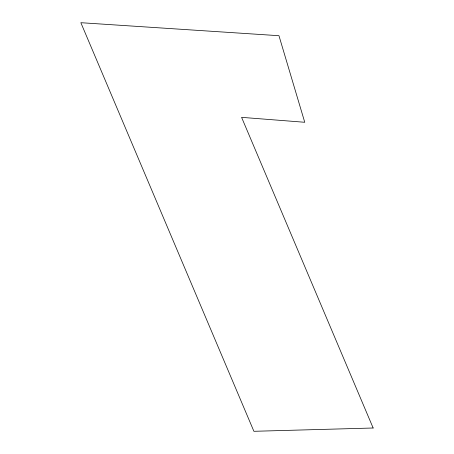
<?xml version="1.0" encoding="UTF-8"?>
<svg xmlns="http://www.w3.org/2000/svg" width="454" height="454" viewBox="0 0 454 454"><rect width="100%" height="100%" fill="white"/><g stroke="black" fill="none" stroke-linecap="round" stroke-linejoin="round"><path stroke-width="0.68" d="M373.154 428.003L253.899 431.3L80.846 22.7L278.96 35.707L304.748 122.274L241.585 117.348L373.154 428.003"/></g></svg>
